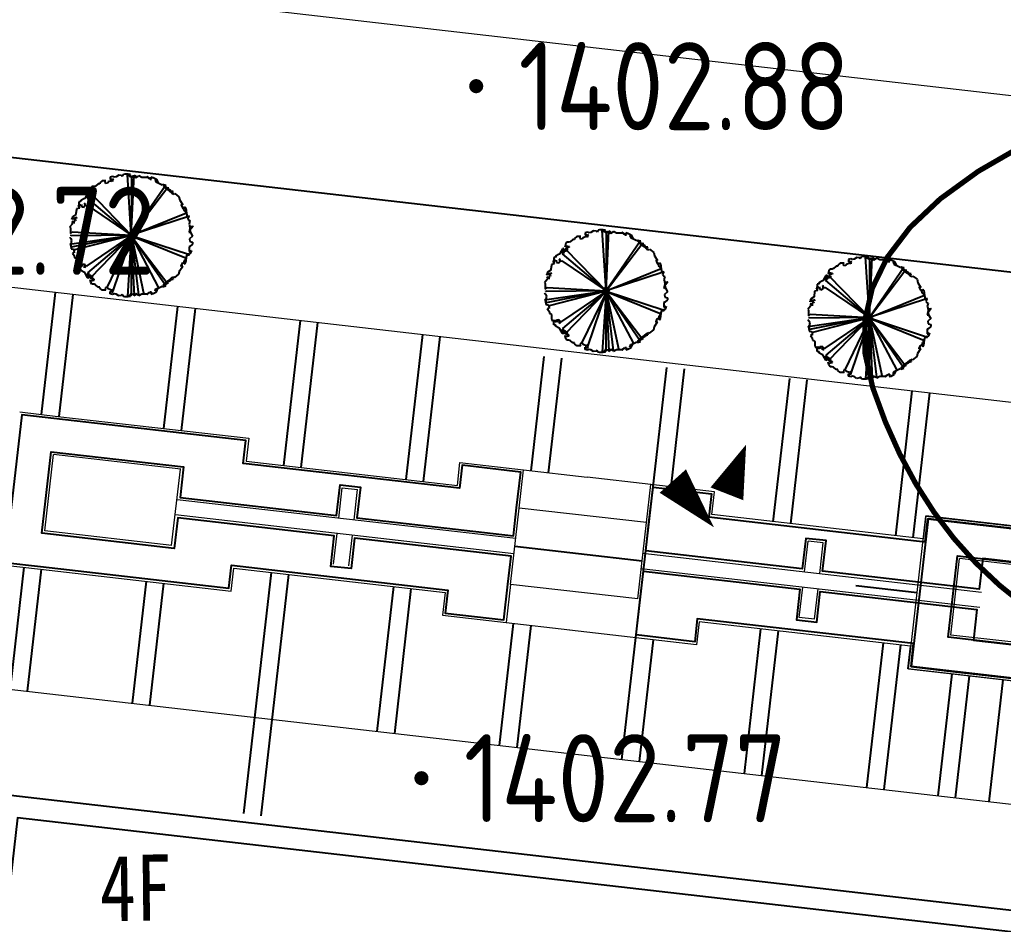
# Model space of a CAD drawing. Extents: x -2226 to 12369489, y -12501589 to 2275.
# Drawn here: x 5664036.11 to 5664064.06, y -6547982.6 to -6547956.91 of the extents above; entities that cross this region are included whole.
import ezdxf
from ezdxf.enums import TextEntityAlignment as Align

# ---------------------------------------------------------------- set-up
doc = ezdxf.new("R2010")
doc.units = 0
doc.header["$LTSCALE"] = 1000
doc.header["$MEASUREMENT"] = 0
doc.linetypes.add('DASHDOT2', pattern=[0.5, 0.25, -0.125, 0, -0.125])
doc.layers.get('0').update_dxf_attribs({"linetype": 'CONTINUOUS'})
for name, color, linetype in [('0-road', 33, 'CONTINUOUS'), ('0-tree', 93, 'CONTINUOUS'), ('PUB_TEXT', 7, 'CONTINUOUS'), ('WALL', 2, 'CONTINUOUS'), ('周边地形图', 8, 'CONTINUOUS'), ('水', 165, 'CONTINUOUS'), ('车行道', 5, 'CONTINUOUS'), ('铺地', 25, 'CONTINUOUS')]:
    doc.layers.add(name, color=color, linetype=linetype)
doc.layers.add('景观', color=4, linetype='CONTINUOUS', lineweight=13)
doc.layers.add('道路红线', color=1, linetype='CONTINUOUS', lineweight=0)
doc.styles.add('HT', font='simhei.ttf', dxfattribs={"width": 0.8})
doc.styles.get("Standard").update_dxf_attribs({"font": 'GBENOR', "bigfont": 'GBCBIG'})

# ---------------------------------------------------------------- blocks, each defined once
blk = doc.blocks.new('gc090')
for points in [[(1.067, 1.447, 0, 1, 0), (0.52, 0.049, 1, 1, 0)], [(-1.016, 0.411, 1, 0, 0), (0.151, -0.902, 0, 0, 0)]]:
    blk.add_lwpolyline(points, format="xyseb")
blk = doc.blocks.new('RT5')
at = {"layer": 'WALL', "ltscale": 10}
for points in [[(4426135, -5875637), (4487035, -5875637), (4487035, -5864537), (4426135, -5864537)], [(4426735, -5875037), (4486435, -5875037), (4486435, -5865137), (4426735, -5865137)]]:
    blk.add_lwpolyline(points, close=True, dxfattribs=at)
blk = doc.blocks.new('wqeqweq')
at = {"layer": '0-tree', "color": 76}
for p, q in [((164050, -121836), (163967, -121908)), ((163967, -121908), (163967, -121939)), ((164143, -121836), (164050, -121836)), ((164184, -121836), (164143, -121836)), ((164163, -121856), (164184, -121836)), ((164174, -121929), (164163, -121856)), ((164266, -121877), (164246, -121918)), ((164380, -121836), (164266, -121877)), ((164421, -121681), (164339, -121702)), ((164339, -121702), (164339, -121784)), ((164339, -121784), (164390, -121784)), ((164421, -121856), (164380, -121836)), ((164390, -121784), (164411, -121753)), ((164411, -121753), (164442, -121815)), ((164483, -121702), (164421, -121681)), ((164442, -121815), (164421, -121825)), ((164421, -121825), (164421, -121856)), ((164545, -121691), (164483, -121702)), ((164638, -121629), (164545, -121691)), ((164741, -121650), (164638, -121629)), ((164762, -121681), (164741, -121650)), ((164803, -121609), (164762, -121681)), ((164855, -121598), (164803, -121609)), ((164979, -121598), (164855, -121598)), ((165084, -123763), (164948, -121609)), ((164948, -121609), (164969, -121650)), ((164969, -121650), (165031, -121660)), ((165062, -121609), (164979, -121598)), ((165031, -121660), (165062, -121691)), ((165041, -121640), (165062, -121609)), ((165041, -121691), (165041, -121640)), ((165092, -121681), (165041, -121691)), ((165062, -121691), (165092, -121691)), ((165084, -123763), (165185, -121629)), ((165092, -121691), (165084, -123763)), ((165123, -121660), (165092, -121681)), ((165154, -121691), (165123, -121660)), ((165144, -121733), (165154, -121691)), ((165185, -121629), (165258, -121681)), ((165258, -121681), (165196, -121702)), ((165196, -121702), (165247, -121712)), ((165247, -121712), (165330, -121671)), ((165330, -121671), (165351, -121650)), ((165351, -121650), (165454, -121702)), ((165454, -121702), (165516, -121702)), ((165516, -121702), (165536, -121702)), ((165536, -121702), (165660, -121702)), ((165722, -121753), (165640, -121681)), ((165640, -121681), (165733, -121753)), ((165660, -121702), (165722, -121753)), ((165733, -121753), (165753, -121774)), ((165753, -121774), (165805, -121774)), ((165805, -121774), (165784, -121691)), ((165784, -121691), (165857, -121712)), ((165857, -121712), (165980, -121774)), ((166032, -121898), (165929, -121794)), ((165929, -121794), (165960, -121877)), ((165960, -121877), (166063, -121918)), ((165980, -121774), (166032, -121898)), ((163585, -122259), (163533, -122269)), ((163585, -122331), (163585, -122259)), ((163647, -122104), (163626, -122207)), ((163626, -122207), (163647, -122166)), ((163688, -122042), (163647, -122104)), ((163647, -122166), (163709, -122176)), ((163761, -122228), (163657, -122238)), ((163657, -122238), (163657, -122269)), ((163761, -122042), (163688, -122042)), ((163709, -122176), (163771, -122187)), ((163812, -122021), (163761, -122042)), ((163771, -122187), (163761, -122228)), ((163905, -121939), (163812, -122021)), ((163967, -121939), (163905, -121939)), ((164246, -121918), (164174, -121929)), ((166311, -121991), (165084, -123763)), ((165084, -123763), (166383, -122063)), ((166063, -121918), (166177, -121980)), ((166177, -121980), (166197, -121960)), ((166197, -121960), (166311, -121991)), ((166301, -122032), (166228, -121970)), ((166228, -121970), (166228, -122021)), ((166228, -122021), (166311, -122104)), ((166332, -122094), (166301, -122032)), ((166311, -122104), (166435, -122187)), ((166466, -122166), (166332, -122094)), ((166383, -122063), (166383, -122145)), ((166383, -122145), (166466, -122187)), ((166435, -122187), (166528, -122279)), ((166486, -122197), (166466, -122166)), ((166466, -122187), (166559, -122248)), ((166569, -122218), (166486, -122197)), ((166559, -122248), (166569, -122218)), ((163275, -122579), (163224, -122579)), ((163224, -122579), (163224, -122682)), ((163317, -122517), (163275, -122579)), ((163399, -122475), (163317, -122517)), ((163430, -122465), (163399, -122475)), ((163492, -122352), (163430, -122465)), ((163533, -122269), (163492, -122352)), ((163513, -122372), (163585, -122331)), ((163554, -122434), (163513, -122372)), ((163533, -122455), (163647, -122279)), ((165084, -123763), (163533, -122455)), ((163585, -122393), (163554, -122434)), ((163595, -122362), (163585, -122393)), ((163647, -122352), (163595, -122362)), ((163647, -122279), (165084, -123763)), ((163730, -122290), (163647, -122352)), ((163657, -122269), (163657, -122290)), ((163657, -122290), (163730, -122290)), ((166528, -122279), (166600, -122310)), ((166600, -122310), (166631, -122290)), ((166631, -122290), (166776, -122403)), ((166776, -122403), (166807, -122527)), ((166807, -122527), (166910, -122692)), ((163141, -122868), (163120, -122991)), ((163244, -122806), (163141, -122826)), ((163141, -122826), (163141, -122868)), ((163244, -122713), (163193, -122713)), ((163193, -122713), (163244, -122806)), ((163203, -122744), (163306, -122672)), ((163224, -122682), (163203, -122744)), ((163244, -122775), (163244, -122713)), ((163306, -122672), (163327, -122754)), ((163327, -122754), (163409, -122775)), ((163409, -122775), (163451, -122702)), ((163451, -122651), (163420, -122630)), ((163420, -122630), (163440, -122713)), ((163440, -122713), (163513, -122702)), ((163451, -122702), (163451, -122651)), ((163513, -122702), (165084, -123763)), ((166910, -122692), (166858, -122672)), ((166858, -122672), (166858, -122692)), ((166858, -122692), (166899, -122795)), ((166899, -122795), (166920, -122816)), ((166920, -122816), (166982, -122754)), ((166972, -122899), (166930, -122785)), ((167044, -122971), (166972, -122899)), ((166982, -122754), (167013, -122806)), ((167013, -122806), (167034, -122878)), ((167034, -122878), (167044, -123002)), ((162996, -123115), (162976, -123208)), ((162976, -123208), (162986, -123177)), ((163017, -123270), (162976, -123322)), ((162986, -123177), (163162, -123136)), ((163120, -123033), (162996, -123115)), ((163048, -123353), (163017, -123270)), ((163162, -123136), (163038, -123167)), ((163038, -123167), (163110, -123208)), ((163058, -123260), (163048, -123353)), ((163100, -123239), (163058, -123239)), ((163058, -123239), (163058, -123260)), ((163110, -123208), (163100, -123239)), ((163120, -122991), (163120, -123033)), ((165084, -123763), (167044, -122971)), ((167147, -123084), (165084, -123763)), ((167044, -123002), (167065, -123084)), ((167065, -123084), (167127, -123095)), ((167127, -123105), (167085, -123198)), ((167085, -123198), (167127, -123229)), ((167127, -123095), (167147, -123084)), ((167127, -123229), (167168, -123249)), ((167168, -123249), (167137, -123373)), ((162996, -123363), (162893, -123476)), ((162893, -123476), (162924, -123507)), ((162924, -123507), (162924, -123631)), ((162924, -123631), (162924, -123703)), ((162924, -123703), (162986, -123641)), ((162976, -123322), (162996, -123363)), ((162986, -123641), (165084, -123763)), ((167137, -123373), (167158, -123425)), ((167168, -123538), (167137, -123662)), ((167158, -123425), (167168, -123538)), ((167281, -123445), (167168, -123590)), ((167168, -123672), (167178, -123559)), ((167168, -123590), (167189, -123672)), ((167178, -123456), (167281, -123445)), ((167178, -123559), (167178, -123456)), ((162893, -123837), (162934, -123879)), ((162934, -123879), (162965, -123951)), ((162955, -123786), (162945, -123755)), ((165084, -123763), (162955, -123786)), ((165084, -123763), (162955, -124188)), ((162965, -123951), (162955, -123992)), ((162955, -123992), (162955, -124023)), ((162976, -124075), (165084, -123763)), ((165041, -123788), (163065, -124290)), ((163513, -124849), (165084, -123788)), ((165084, -123788), (163533, -125096)), ((163647, -125272), (165084, -123788)), ((165106, -123778), (164211, -125622)), ((165078, -123825), (164426, -125734)), ((165084, -123788), (164948, -125942)), ((165092, -125860), (165084, -123788)), ((165084, -123788), (165185, -125922)), ((166311, -125561), (165084, -123788)), ((165084, -123788), (166383, -125488)), ((167147, -124467), (165084, -123788)), ((165084, -123788), (167044, -124580)), ((165087, -123778), (165534, -125864)), ((165087, -123797), (166056, -125631)), ((165087, -123806), (165339, -125883)), ((167137, -123662), (167168, -123672)), ((167261, -123796), (167158, -123889)), ((167158, -123889), (167168, -123992)), ((167168, -123992), (167261, -124013)), ((167189, -123672), (167261, -123796)), ((162955, -124095), (162914, -124064)), ((162914, -124064), (162934, -124157)), ((162934, -124157), (162945, -124250)), ((162955, -124023), (162945, -124075)), ((162945, -124075), (162976, -124075)), ((162945, -124250), (163017, -124261)), ((162955, -124147), (162955, -124095)), ((162955, -124188), (162955, -124147)), ((163017, -124261), (163079, -124281)), ((163089, -124291), (163048, -124302)), ((163048, -124302), (163058, -124395)), ((163079, -124281), (163089, -124291)), ((167168, -124168), (167137, -124178)), ((167137, -124178), (167137, -124343)), ((167137, -124343), (167158, -124343)), ((167158, -124343), (167220, -124312)), ((167261, -124085), (167168, -124168)), ((167220, -124312), (167178, -124415)), ((167261, -124013), (167261, -124085)), ((163027, -124384), (162996, -124405)), ((162996, -124405), (163058, -124488)), ((163058, -124395), (163027, -124384)), ((163058, -124488), (163069, -124570)), ((163069, -124570), (163100, -124570)), ((163100, -124570), (163141, -124601)), ((163141, -124601), (163151, -124642)), ((163151, -124642), (163151, -124735)), ((166972, -124653), (166930, -124766)), ((167044, -124580), (166972, -124653)), ((167013, -124745), (167034, -124673)), ((167034, -124673), (167044, -124549)), ((167044, -124549), (167065, -124467)), ((167065, -124467), (167127, -124457)), ((167137, -124446), (167096, -124426)), ((167096, -124426), (167096, -124488)), ((167127, -124457), (167147, -124467)), ((167178, -124415), (167137, -124446)), ((163151, -124735), (163162, -124818)), ((163162, -124818), (163358, -124807)), ((163224, -124869), (163203, -124807)), ((163203, -124807), (163306, -124880)), ((163224, -124972), (163224, -124869)), ((163275, -124972), (163224, -124972)), ((163317, -125034), (163275, -124972)), ((163306, -124880), (163327, -124797)), ((163399, -125076), (163317, -125034)), ((163327, -124797), (163409, -124776)), ((163358, -124807), (163337, -124880)), ((163409, -124776), (163451, -124849)), ((163420, -124921), (163440, -124838)), ((163451, -124900), (163420, -124921)), ((163440, -124838), (163513, -124849)), ((163451, -124849), (163451, -124900)), ((166776, -125148), (166807, -125024)), ((166807, -125024), (166910, -124859)), ((166858, -124859), (166899, -124756)), ((166910, -124859), (166858, -124880)), ((166858, -124880), (166858, -124859)), ((166899, -124756), (166920, -124735)), ((166920, -124735), (166982, -124797)), ((166982, -124797), (167013, -124745)), ((163430, -125086), (163399, -125076)), ((163492, -125199), (163430, -125086)), ((163533, -125282), (163492, -125199)), ((163554, -125117), (163513, -125179)), ((163513, -125179), (163585, -125220)), ((163533, -125096), (163647, -125272)), ((163585, -125292), (163533, -125282)), ((163585, -125158), (163554, -125117)), ((163595, -125189), (163585, -125158)), ((163585, -125220), (163585, -125292)), ((163647, -125199), (163595, -125189)), ((163647, -125447), (163626, -125344)), ((163626, -125344), (163647, -125385)), ((163730, -125261), (163647, -125199)), ((163647, -125385), (163709, -125375)), ((163657, -125282), (163657, -125261)), ((163657, -125261), (163730, -125261)), ((163657, -125313), (163657, -125282)), ((163761, -125323), (163657, -125313)), ((163709, -125375), (163771, -125365)), ((163771, -125365), (163761, -125323)), ((166311, -125447), (166435, -125365)), ((166466, -125385), (166332, -125457)), ((166383, -125406), (166466, -125365)), ((166383, -125488), (166383, -125406)), ((166435, -125365), (166528, -125272)), ((166466, -125365), (166559, -125303)), ((166486, -125354), (166466, -125385)), ((166569, -125334), (166486, -125354)), ((166528, -125272), (166600, -125241)), ((166559, -125303), (166569, -125334)), ((166600, -125241), (166631, -125261)), ((166631, -125261), (166776, -125148)), ((163688, -125509), (163647, -125447)), ((163761, -125509), (163688, -125509)), ((163812, -125530), (163761, -125509)), ((163905, -125612), (163812, -125530)), ((163967, -125612), (163905, -125612)), ((163967, -125643), (163967, -125612)), ((164050, -125715), (163967, -125643)), ((164143, -125715), (164050, -125715)), ((164184, -125715), (164143, -125715)), ((164174, -125623), (164163, -125695)), ((164163, -125695), (164184, -125715)), ((164246, -125633), (164174, -125623)), ((164266, -125674), (164246, -125633)), ((164380, -125715), (164266, -125674)), ((164421, -125695), (164380, -125715)), ((164411, -125798), (164442, -125736)), ((164421, -125726), (164421, -125695)), ((164442, -125736), (164421, -125726)), ((166032, -125653), (165929, -125757)), ((165929, -125757), (165960, -125674)), ((165960, -125674), (166063, -125633)), ((165980, -125777), (166032, -125653)), ((166063, -125633), (166177, -125571)), ((166177, -125571), (166197, -125592)), ((166197, -125592), (166311, -125561)), ((166228, -125530), (166311, -125447)), ((166301, -125519), (166228, -125581)), ((166228, -125581), (166228, -125530)), ((166332, -125457), (166301, -125519)), ((164339, -125850), (164339, -125767)), ((164339, -125767), (164390, -125767)), ((164421, -125870), (164339, -125850)), ((164390, -125767), (164411, -125798)), ((164483, -125850), (164421, -125870)), ((164545, -125860), (164483, -125850)), ((164638, -125922), (164545, -125860)), ((164741, -125901), (164638, -125922)), ((164762, -125870), (164741, -125901)), ((164803, -125942), (164762, -125870)), ((164855, -125953), (164803, -125942)), ((164979, -125953), (164855, -125953)), ((164948, -125942), (164969, -125901)), ((164969, -125901), (165031, -125891)), ((165062, -125942), (164979, -125953)), ((165031, -125891), (165062, -125860)), ((165092, -125870), (165041, -125860)), ((165041, -125860), (165041, -125911)), ((165041, -125911), (165062, -125942)), ((165062, -125860), (165092, -125860)), ((165123, -125891), (165092, -125870)), ((165154, -125860), (165123, -125891)), ((165144, -125819), (165154, -125860)), ((165185, -125922), (165258, -125870)), ((165196, -125850), (165247, -125839)), ((165258, -125870), (165196, -125850)), ((165247, -125839), (165330, -125880)), ((165330, -125880), (165351, -125901)), ((165351, -125901), (165454, -125850)), ((165454, -125850), (165516, -125850)), ((165516, -125850), (165536, -125850)), ((165536, -125850), (165660, -125850)), ((165722, -125798), (165640, -125870)), ((165640, -125870), (165733, -125798)), ((165660, -125850), (165722, -125798)), ((165733, -125798), (165753, -125777)), ((165753, -125777), (165805, -125777)), ((165805, -125777), (165784, -125860)), ((165784, -125860), (165857, -125839)), ((165857, -125839), (165980, -125777))]:
    blk.add_line(p, q, dxfattribs=at)
for centre, radius in [((165069, -123732), 75.1), ((165078, -123769), 85.9), ((165056, -123787), 34.9), ((165106, -123778), 75.1), ((165083, -123767), 42.8)]:
    blk.add_circle(centre, radius, dxfattribs=at)

msp = doc.modelspace()

# ---------------------------------------------------------------- linework, layer by layer
at = {"layer": '周边地形图', "const_width": 0.2, "flags": 128}
for points in [[(5664048.981, -6547958.802, 1), (5664049.181, -6547958.802, 1)], [(5664047.425, -6547978.45, 1), (5664047.625, -6547978.45, 1)]]:
    msp.add_lwpolyline(points, format="xyb", close=True, dxfattribs=at)
at = {"layer": '周边地形图', "const_width": 0.15, "flags": 128}
msp.add_lwpolyline([(5664064.638, -6547960.473), (5664063.345, -6547961.219), (5664062.268, -6547961.999), (5664061.407, -6547962.811), (5664060.763, -6547963.656), (5664060.335, -6547964.534), (5664060.123, -6547965.445), (5664060.128, -6547966.389), (5664060.348, -6547967.365), (5664060.704, -6547968.331), (5664061.112, -6547969.241), (5664061.573, -6547970.097), (5664062.087, -6547970.898), (5664062.654, -6547971.644), (5664063.273, -6547972.335), (5664063.946, -6547972.971), (5664064.671, -6547973.553)], dxfattribs=at)
at = {"layer": '景观'}
for p, q in [((5663927.013, -6547952.014), (5664195.531, -6547982.84)), ((5663924.876, -6547963.186), (5664201.487, -6547994.941)), ((5664036.822, -6547971.429), (5664037.071, -6547969.26)), ((5664040.686, -6547969.675), (5664037.071, -6547969.26)), ((5664040.429, -6547971.846), (5664040.679, -6547969.677)), ((5664050.303, -6547970.779), (5664050.427, -6547969.694)), ((5664045.178, -6547971.07), (5664045.277, -6547970.202)), ((5664045.277, -6547970.202), (5664045.711, -6547970.252)), ((5664045.612, -6547971.119), (5664045.711, -6547970.252)), ((5664053.918, -6547971.193), (5664054.042, -6547970.109)), ((5664050.203, -6547971.646), (5664040.587, -6547970.543)), ((5664050.054, -6547972.948), (5664050.303, -6547970.779)), ((5664053.918, -6547971.193), (5664050.303, -6547970.779)), ((5664050.153, -6547972.08), (5664040.537, -6547970.977)), ((5664061.358, -6547975.346), (5664061.856, -6547971.008)), ((5664053.669, -6547973.362), (5664053.918, -6547971.193)), ((5664053.669, -6547973.362), (5664053.918, -6547971.193)), ((5664040.437, -6547971.844), (5664036.822, -6547971.429)), ((5664045.029, -6547972.371), (5664045.128, -6547971.503)), ((5664045.462, -6547972.421), (5664045.562, -6547971.553)), ((5664058.409, -6547972.588), (5664058.509, -6547971.72)), ((5664058.943, -6547971.77), (5664058.509, -6547971.72)), ((5664058.843, -6547972.638), (5664058.943, -6547971.77)), ((5664053.818, -6547972.061), (5664063.434, -6547973.164)), ((5664062.567, -6547974.386), (5664062.816, -6547972.217)), ((5664066.431, -6547972.632), (5664062.816, -6547972.217)), ((5664053.768, -6547972.495), (5664063.385, -6547973.598)), ((5664050.054, -6547972.948), (5664049.929, -6547974.032)), ((5664053.669, -6547973.362), (5664050.054, -6547972.948)), ((5664058.26, -6547973.889), (5664058.36, -6547973.022)), ((5664058.694, -6547973.939), (5664058.793, -6547973.071)), ((5664058.694, -6547973.939), (5664058.26, -6547973.889)), ((5664066.182, -6547974.801), (5664062.567, -6547974.386))]:
    msp.add_line(p, q, dxfattribs=at)
for points in [[(5664036.111, -6547968.051), (5664037.196, -6547968.176), (5664042.618, -6547968.799), (5664042.544, -6547969.449), (5664048.545, -6547970.139), (5664048.619, -6547969.488), (5664052.235, -6547969.903)], [(5664068.358, -6547971.751), (5664067.274, -6547971.627), (5664061.851, -6547971.005), (5664061.776, -6547971.655), (5664055.775, -6547970.967), (5664055.85, -6547970.316), (5664052.235, -6547969.901)], [(5664061.856, -6547971.008), (5664062.941, -6547971.132), (5664068.363, -6547971.755), (5664068.289, -6547972.406), (5664074.29, -6547973.095), (5664074.364, -6547972.445), (5664079.864, -6547973.076)], [(5664035.613, -6547972.39), (5664036.698, -6547972.514), (5664042.12, -6547973.136), (5664042.195, -6547972.485), (5664048.196, -6547973.174), (5664048.122, -6547973.825), (5664051.737, -6547974.24)], [(5664067.852, -6547976.096), (5664066.767, -6547975.972), (5664061.344, -6547975.349), (5664061.419, -6547974.698), (5664055.418, -6547974.008), (5664055.343, -6547974.659), (5664051.728, -6547974.244)], [(5664061.358, -6547975.346), (5664062.443, -6547975.471), (5664067.865, -6547976.093), (5664067.94, -6547975.442), (5664073.941, -6547976.131), (5664073.867, -6547976.781), (5664079.366, -6547977.412)]]:
    msp.add_lwpolyline(points, dxfattribs=at)
at = {"layer": '水'}
msp.add_lwpolyline([(5664035.694, -6547972.326), (5664036.706, -6547972.442), (5664042.056, -6547973.056), (5664042.131, -6547972.405), (5664048.277, -6547973.11), (5664048.202, -6547973.761), (5664049.865, -6547973.952), (5664049.981, -6547972.939), (5664050.073, -6547972.144), (5664045.626, -6547971.634), (5664045.526, -6547972.501), (5664044.948, -6547972.435), (5664045.047, -6547971.567), (5664040.601, -6547971.057), (5664040.501, -6547971.925), (5664036.741, -6547971.493), (5664037.007, -6547969.18), (5664040.767, -6547969.611), (5664040.667, -6547970.479), (5664045.114, -6547970.989), (5664045.213, -6547970.121), (5664045.792, -6547970.188), (5664045.692, -6547971.055), (5664050.139, -6547971.566), (5664050.23, -6547970.77), (5664050.346, -6547969.758), (5664048.683, -6547969.567), (5664048.609, -6547970.218), (5664042.463, -6547969.513), (5664042.538, -6547968.862), (5664036.175, -6547968.132)], close=True, dxfattribs=at)
for points in [[(5664067.23, -6547972.647), (5664063.47, -6547972.216), (5664063.37, -6547973.084), (5664058.924, -6547972.574), (5664059.023, -6547971.706), (5664058.445, -6547971.64), (5664058.345, -6547972.507), (5664053.899, -6547971.997), (5664053.99, -6547971.202), (5664054.106, -6547970.189), (5664055.769, -6547970.38), (5664055.694, -6547971.031), (5664061.84, -6547971.736), (5664061.915, -6547971.085), (5664068.278, -6547971.815)], [(5664068.282, -6547971.819), (5664061.92, -6547971.089), (5664061.439, -6547975.282), (5664062.451, -6547975.398), (5664067.801, -6547976.012)], [(5664066.246, -6547974.881), (5664062.486, -6547974.45), (5664062.752, -6547972.136), (5664066.512, -6547972.568)], [(5664066.784, -6547975.893), (5664061.434, -6547975.279), (5664061.508, -6547974.628), (5664055.363, -6547973.923), (5664055.288, -6547974.574), (5664053.625, -6547974.383), (5664053.741, -6547973.371), (5664053.832, -6547972.575), (5664058.279, -6547973.086), (5664058.179, -6547973.953), (5664058.758, -6547974.02), (5664058.857, -6547973.152), (5664063.304, -6547973.662), (5664063.205, -6547974.53), (5664066.964, -6547974.961)]]:
    msp.add_lwpolyline(points, dxfattribs=at)
at = {"layer": '车行道', "color": 5}
msp.add_line((5664196.244, -6547979.24), (5663992.355, -6547955.834), dxfattribs=at)
at = {"layer": '道路红线', "linetype": 'DASHDOT2', "ltscale": 25}
msp.add_line((5663921.196, -6547942.637), (5664231.501, -6547978.26), dxfattribs=at)
at = {"layer": '铺地'}
for p, q in [((5664036.733, -6547968.123), (5664037.131, -6547964.656)), ((5664037.23, -6547968.18), (5664037.628, -6547964.713)), ((5664040.21, -6547968.522), (5664040.608, -6547965.055)), ((5664040.707, -6547968.579), (5664041.105, -6547965.112)), ((5664043.613, -6547969.572), (5664044.086, -6547965.454)), ((5664044.109, -6547969.629), (5664044.582, -6547965.511)), ((5664047.09, -6547969.972), (5664047.563, -6547965.853)), ((5664047.587, -6547970.029), (5664048.059, -6547965.91)), ((5664050.642, -6547969.72), (5664051.014, -6547966.475)), ((5664051.138, -6547969.777), (5664051.512, -6547966.52)), ((5664053.223, -6547977.92), (5664054.501, -6547966.787)), ((5664054.616, -6547970.175), (5664055, -6547966.832)), ((5664057.522, -6547971.167), (5664057.989, -6547967.1)), ((5664058.018, -6547971.224), (5664058.487, -6547967.144)), ((5664060.999, -6547971.566), (5664061.471, -6547967.45)), ((5664061.496, -6547971.623), (5664061.968, -6547967.507)), ((5664050.178, -6547971.862), (5664053.793, -6547972.277)), ((5664035.524, -6547978.658), (5664036.235, -6547972.461)), ((5664036.334, -6547975.981), (5664036.732, -6547972.518)), ((5664042.478, -6547979.457), (5664043.264, -6547972.608)), ((5664042.975, -6547979.514), (5664043.761, -6547972.665)), ((5664039.315, -6547976.323), (5664039.712, -6547972.86)), ((5664039.811, -6547976.38), (5664040.209, -6547972.917)), ((5664046.269, -6547977.122), (5664046.741, -6547973.007)), ((5664046.766, -6547977.179), (5664047.238, -6547973.064)), ((5664059.871, -6547972.975), (5664061.607, -6547973.174)), ((5664049.746, -6547977.521), (5664050.144, -6547974.057)), ((5664050.243, -6547977.578), (5664050.641, -6547974.114)), ((5664056.701, -6547978.319), (5664057.172, -6547974.21)), ((5664057.197, -6547978.376), (5664057.669, -6547974.267)), ((5664053.72, -6547977.977), (5664054.117, -6547974.518)), ((5664060.178, -6547978.718), (5664060.649, -6547974.609)), ((5664060.674, -6547978.775), (5664061.146, -6547974.667)), ((5664062.205, -6547978.951), (5664062.602, -6547975.489)), ((5664062.701, -6547979.008), (5664063.099, -6547975.546)), ((5664063.655, -6547979.118), (5664064.052, -6547975.66))]:
    msp.add_line(p, q, dxfattribs=at)

# ---------------------------------------------------------------- block references
at = {"xscale": 0.00100000027785459, "yscale": 0.001000000163912773, "zscale": 0.001, "rotation": 353.4511819773911}
msp.add_blockref('RT5', (5660307.115, -6541647.835), dxfattribs=at)
at = {"layer": '0-road', "xscale": 0.0007999995723366737, "yscale": 0.0007999995723366737, "zscale": 0.001}
for p in [(5663907.214, -6547864.021), (5663920.704, -6547865.602), (5663928.184, -6547866.36)]:
    msp.add_blockref('wqeqweq', p, dxfattribs=at)
at = {"layer": '周边地形图', "color": 8, "zscale": 0.001}
msp.add_blockref('gc090', (5664055.683, -6547970.425), dxfattribs=at)

# ---------------------------------------------------------------- texts
at = {"layer": 'PUB_TEXT', "color": 7, "style": 'HT', "width": 0.8}
msp.add_text('4F', height=1.8776, rotation=0.6031, dxfattribs=at).set_placement((5664038.396, -6547982.51))
at = {"layer": '周边地形图'}
for s, p in [('1402.88', (5664050.281, -6547958.802)), ('1402.72', (5664030.804, -6547962.907)), ('1402.72', (5664030.804, -6547962.907)), ('1402.77', (5664048.725, -6547978.45))]:
    msp.add_text(s, height=2.5, dxfattribs=at).set_placement(p, align=Align.MIDDLE_LEFT)

doc.saveas('drawing.dxf')
